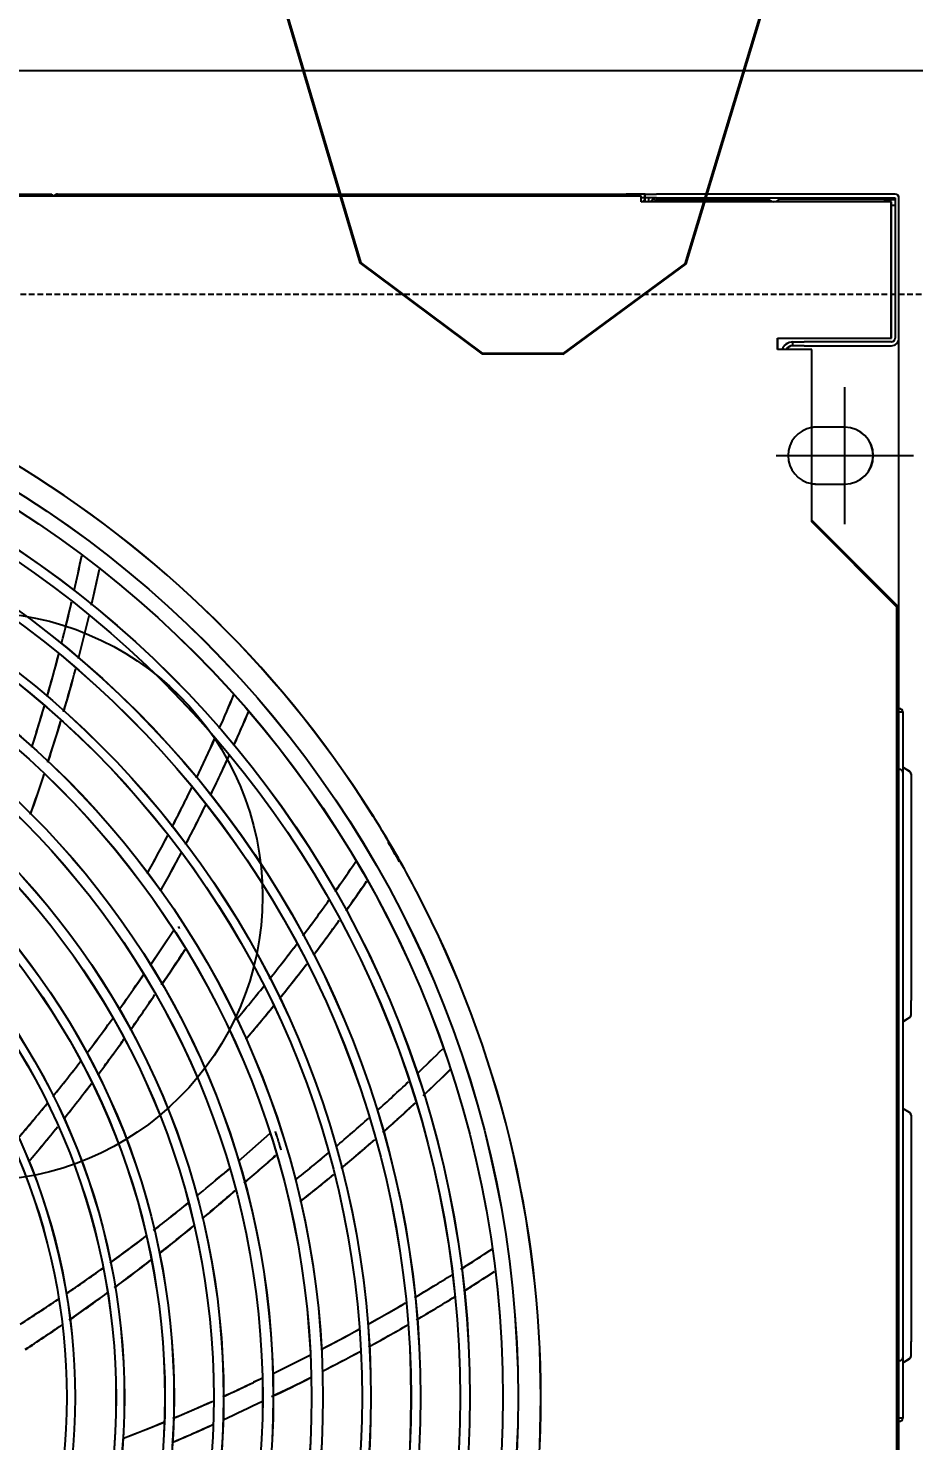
# Model space of a CAD drawing. Header units: millimetres. Extents: x 5204 to 163252, y 3613 to 115772.
# Drawn here: x 39213.8 to 39447.5, y 33743.9 to 34116.6 of the extents above; entities that cross this region are included whole.
import ezdxf

# ---------------------------------------------------------------- set-up
doc = ezdxf.new("R2010")
doc.units = ezdxf.units.MM
doc.header["$LTSCALE"] = 0.2
doc.linetypes.add('HIDDEN', pattern=[0.375, 0.25, -0.125])
doc.layers.add('0-1', color=7, linetype='Continuous')
doc.styles.get("Standard").update_dxf_attribs({"font": 'simplex.shx', "width": 0.8, "height": 700, "bigfont": 'extfont2.shx'})

msp = doc.modelspace()

# ---------------------------------------------------------------- linework, layer by layer
at = {"layer": '0-1', "color": 7, "linetype": 'Continuous'}
for p, q in [((39526.06, 34105.34), (38596.06, 34105.34)), ((39375.56, 34072.34), (38746.56, 34072.34)), ((39375.56, 34072.34), (38746.56, 34072.34)), ((39375.58, 34072.35), (38746.58, 34072.35)), ((38751.56, 34072.84), (39220.06, 34072.84)), ((38751.56, 34072.84), (39220.06, 34072.84)), ((38751.58, 34072.85), (39220.08, 34072.85)), ((39220.06, 34072.84), (39220.06, 34072.34)), ((39220.06, 34072.84), (39220.06, 34072.34)), ((39220.08, 34072.85), (39220.08, 34072.35)), ((39220.64, 34072.34), (39220.85, 34072.55)), ((39220.64, 34072.34), (39220.85, 34072.55)), ((39221.56, 34072.35), (39221.56, 34072.84)), ((39221.56, 34072.84), (39371.56, 34072.84)), ((39221.56, 34072.35), (39221.56, 34072.84)), ((39221.56, 34072.84), (39371.56, 34072.84)), ((39221.58, 34072.35), (39221.58, 34072.85)), ((39221.58, 34072.85), (39371.58, 34072.85)), ((39371.56, 34072.84), (39371.56, 34072.35)), ((39371.56, 34072.34), (39371.56, 34072.84)), ((39376.56, 34072.84), (39371.56, 34072.84)), ((39371.56, 34072.84), (39371.56, 34072.35)), ((39371.56, 34072.34), (39371.56, 34072.84)), ((39376.56, 34072.84), (39371.56, 34072.84)), ((39371.58, 34072.85), (39371.58, 34072.35)), ((39371.58, 34072.35), (39371.58, 34072.85)), ((39376.58, 34072.85), (39371.58, 34072.85)), ((39375.56, 34070.84), (39375.56, 34072.34)), ((39375.56, 34070.84), (39375.56, 34072.34)), ((39376.56, 34071.84), (39375.56, 34071.84)), ((39376.56, 34071.84), (39375.56, 34071.84)), ((39441.56, 34070.84), (39375.56, 34070.84)), ((39441.56, 34070.84), (39375.56, 34070.84)), ((39375.58, 34070.85), (39375.58, 34072.35)), ((39376.58, 34071.85), (39375.58, 34071.85)), ((39441.58, 34070.85), (39375.58, 34070.85)), ((39376.56, 34071.84), (39376.56, 34072.84)), ((39376.56, 34072.84), (39379.56, 34072.84)), ((39376.56, 34071.84), (39376.56, 34072.84)), ((39376.56, 34072.84), (39379.56, 34072.84)), ((39379.56, 34071.84), (39376.56, 34071.84)), ((39376.56, 34070.84), (39376.56, 34071.84)), ((39379.56, 34071.84), (39376.56, 34071.84)), ((39376.56, 34070.84), (39376.56, 34071.84)), ((39376.58, 34071.85), (39376.58, 34072.85)), ((39376.58, 34072.85), (39379.58, 34072.85)), ((39379.58, 34071.85), (39376.58, 34071.85)), ((39376.58, 34070.85), (39376.58, 34071.85)), ((39377.56, 34070.84), (39377.56, 34071.84)), ((39377.56, 34070.84), (39377.56, 34071.84)), ((39377.58, 34070.85), (39377.58, 34071.85)), ((39379.36, 34071.44), (39409.13, 34071.44)), ((39379.36, 34070.86), (39379.36, 34071.44)), ((39379.36, 34071.44), (39409.13, 34071.44)), ((39379.36, 34070.86), (39379.36, 34071.44)), ((39379.38, 34071.45), (39409.08, 34071.45)), ((39379.38, 34070.85), (39379.38, 34071.45)), ((39442.56, 34072.84), (39379.56, 34072.84)), ((39442.56, 34072.84), (39379.56, 34072.84)), ((39379.56, 34071.84), (39442.56, 34071.84)), ((39379.56, 34071.84), (39442.56, 34071.84)), ((39442.58, 34072.85), (39379.58, 34072.85)), ((39379.58, 34071.85), (39442.58, 34071.85)), ((39439.58, 34071.45), (39411.98, 34071.45)), ((39439.56, 34071.44), (39411.99, 34071.44)), ((39439.56, 34071.44), (39411.99, 34071.44)), ((39439.56, 34071.44), (39442.56, 34071.44)), ((39439.56, 34071.44), (39442.56, 34071.44)), ((39439.58, 34071.45), (39442.58, 34071.45)), ((39441.56, 34034.84), (39441.56, 34070.84)), ((39441.56, 34034.84), (39441.56, 34070.84)), ((39442.56, 34069.84), (39441.57, 34069.84)), ((39442.56, 34069.84), (39441.57, 34069.84)), ((39441.58, 34034.85), (39441.58, 34070.85)), ((39442.58, 34069.85), (39441.58, 34069.85)), ((39442.56, 34071.84), (39442.56, 34034.84)), ((39442.56, 34071.84), (39442.56, 34034.84)), ((39442.58, 34071.85), (39442.58, 34034.85)), ((39443.56, 34034.84), (39443.56, 34071.84)), ((39443.56, 34034.84), (39443.56, 34071.84)), ((39443.58, 34034.85), (39443.58, 34071.85)), ((39411.56, 34031.84), (39411.56, 34034.84)), ((39411.56, 34034.84), (39441.56, 34034.84)), ((39411.56, 34031.84), (39411.56, 34034.84)), ((39411.56, 34034.84), (39441.56, 34034.84)), ((39411.58, 34031.85), (39411.58, 34034.85)), ((39411.58, 34034.85), (39441.58, 34034.85)), ((39415.56, 34032.84), (39415.56, 34033.84)), ((39415.56, 34033.84), (39418.56, 34033.84)), ((39415.56, 34032.84), (39415.56, 34033.84)), ((39415.56, 34033.84), (39418.56, 34033.84)), ((39418.56, 34032.84), (39415.56, 34032.84)), ((39418.56, 34032.84), (39415.56, 34032.84)), ((39415.58, 34032.85), (39415.58, 34033.85)), ((39415.58, 34033.85), (39418.58, 34033.85)), ((39418.58, 34032.85), (39415.58, 34032.85)), ((39441.56, 34033.84), (39418.56, 34033.84)), ((39441.56, 34033.84), (39418.56, 34033.84)), ((39418.56, 34032.84), (39441.56, 34032.84)), ((39418.56, 34032.84), (39441.56, 34032.84)), ((39441.58, 34033.85), (39418.58, 34033.85)), ((39418.58, 34032.85), (39441.58, 34032.85)), ((39443.56, 33963.84), (39443.56, 34034.84)), ((39443.56, 33963.84), (39443.56, 34034.84)), ((39443.58, 33963.85), (39443.58, 34034.85)), ((39420.56, 34031.84), (39411.56, 34031.84)), ((39420.56, 34031.84), (39411.56, 34031.84)), ((39420.58, 34031.85), (39411.58, 34031.85)), ((39420.56, 33986.34), (39420.56, 34031.84)), ((39420.56, 33986.34), (39420.56, 34031.84)), ((39420.58, 33986.35), (39420.58, 34031.85)), ((39429.28, 34011.35), (39421.78, 34011.35)), ((39429.31, 34011.34), (39421.81, 34011.34)), ((39429.31, 34011.34), (39421.81, 34011.34)), ((39421.78, 33996.35), (39429.28, 33996.35)), ((39421.81, 33996.34), (39429.31, 33996.34)), ((39421.81, 33996.34), (39429.31, 33996.34)), ((39420.56, 33986.84), (39421.62, 33985.78)), ((39420.56, 33986.84), (39421.62, 33985.78)), ((39443.06, 33963.84), (39420.56, 33986.34)), ((39443.06, 33963.84), (39420.56, 33986.34)), ((39420.58, 33986.85), (39421.58, 33985.75)), ((39443.08, 33963.85), (39420.58, 33986.35)), ((39421.62, 33985.78), (39421.37, 33985.53)), ((39421.62, 33985.78), (39421.37, 33985.53)), ((39421.58, 33985.75), (39421.38, 33985.55)), ((39443.58, 33963.85), (39421.58, 33985.75)), ((39443.56, 33963.84), (39421.62, 33985.78)), ((39443.56, 33963.84), (39421.62, 33985.78)), ((39443.06, 33546.84), (39443.06, 33963.84)), ((39443.06, 33546.84), (39443.06, 33963.84)), ((39443.08, 33546.85), (39443.08, 33963.85)), ((39443.56, 33546.84), (39443.56, 33963.84)), ((39443.56, 33546.84), (39443.56, 33963.84)), ((39443.58, 33546.85), (39443.58, 33963.85)), ((39443.76, 33936.24), (39444.56, 33936.24)), ((39443.76, 33936.24), (39444.56, 33936.24)), ((39443.78, 33936.25), (39444.58, 33936.25)), ((39444.56, 33936.24), (39444.56, 33923.24)), ((39444.56, 33936.24), (39444.56, 33923.24)), ((39444.58, 33936.25), (39444.58, 33923.25)), ((39444.56, 33923.24), (39444.56, 33920.24)), ((39444.56, 33923.24), (39444.56, 33920.24)), ((39446.37, 33920.51), (39444.56, 33921.6)), ((39446.37, 33920.51), (39444.56, 33921.6)), ((39444.58, 33923.25), (39444.58, 33920.25)), ((39446.38, 33920.55), (39444.58, 33921.55)), ((39444.56, 33920.24), (39444.56, 33905.24)), ((39444.56, 33920.24), (39444.56, 33905.24)), ((39444.58, 33920.25), (39444.58, 33905.25)), ((39446.76, 33919.82), (39446.76, 33916.04)), ((39446.76, 33919.82), (39446.76, 33916.04)), ((39446.78, 33919.85), (39446.78, 33916.05)), ((39446.76, 33916.04), (39446.76, 33860.04)), ((39446.76, 33916.04), (39446.76, 33860.04)), ((39446.78, 33916.05), (39446.78, 33860.05)), ((39444.56, 33905.24), (39444.56, 33780.84)), ((39444.56, 33905.24), (39444.56, 33780.84)), ((39444.58, 33905.25), (39444.58, 33780.85)), ((39253.66, 33879.23), (39253.47, 33879.51)), ((39253.68, 33879.25), (39253.48, 33879.55)), ((39253.68, 33879.25), (39253.48, 33879.55)), ((39245.98, 33869.35), (39252.18, 33878.55)), ((39245.98, 33869.35), (39252.18, 33878.55)), ((39246.02, 33869.33), (39252.15, 33878.54)), ((39244.36, 33867.05), (39242.87, 33864.89)), ((39244.38, 33867.05), (39242.88, 33864.85)), ((39244.38, 33867.05), (39242.88, 33864.85)), ((39446.76, 33856.27), (39446.76, 33860.04)), ((39446.76, 33856.27), (39446.76, 33860.04)), ((39446.78, 33856.25), (39446.78, 33860.05)), ((39444.56, 33854.49), (39446.37, 33855.58)), ((39444.56, 33854.49), (39446.37, 33855.58)), ((39444.58, 33854.45), (39446.38, 33855.55)), ((39446.37, 33830.51), (39444.56, 33831.6)), ((39446.37, 33830.51), (39444.56, 33831.6)), ((39446.38, 33830.55), (39444.58, 33831.55)), ((39446.76, 33829.82), (39446.76, 33826.04)), ((39446.76, 33829.82), (39446.76, 33826.04)), ((39446.78, 33829.85), (39446.78, 33826.05)), ((39269.28, 33817.65), (39277.58, 33824.95)), ((39269.28, 33817.65), (39277.58, 33824.95)), ((39269.32, 33817.66), (39277.57, 33824.93)), ((39279.16, 33825.16), (39279.05, 33825.48)), ((39279.18, 33825.15), (39279.08, 33825.45)), ((39279.18, 33825.15), (39279.08, 33825.45)), ((39446.76, 33826.04), (39446.76, 33770.04)), ((39446.76, 33826.04), (39446.76, 33770.04)), ((39446.78, 33826.05), (39446.78, 33770.05)), ((39266.98, 33815.75), (39264.98, 33814.05)), ((39266.98, 33815.75), (39264.98, 33814.05)), ((39267.03, 33815.8), (39265.03, 33814.1)), ((39444.56, 33780.84), (39444.56, 33765.84)), ((39444.56, 33780.84), (39444.56, 33765.84)), ((39444.58, 33780.85), (39444.58, 33765.85)), ((39446.76, 33766.27), (39446.76, 33770.04)), ((39446.76, 33766.27), (39446.76, 33770.04)), ((39446.78, 33766.25), (39446.78, 33770.05)), ((39278.26, 33761.59), (39288.28, 33766.56)), ((39278.28, 33761.55), (39288.28, 33766.55)), ((39278.28, 33761.55), (39288.28, 33766.55)), ((39444.56, 33765.84), (39444.56, 33762.84)), ((39444.56, 33765.84), (39444.56, 33762.84)), ((39444.56, 33764.49), (39446.37, 33765.58)), ((39444.56, 33764.49), (39446.37, 33765.58)), ((39444.58, 33765.85), (39444.58, 33762.85)), ((39444.58, 33764.45), (39446.38, 33765.55)), ((39275.68, 33760.45), (39273.28, 33759.35)), ((39275.68, 33760.45), (39273.28, 33759.35)), ((39275.66, 33760.43), (39273.28, 33759.31)), ((39444.56, 33762.84), (39444.56, 33749.84)), ((39444.56, 33762.84), (39444.56, 33749.84)), ((39444.58, 33762.85), (39444.58, 33749.85)), ((39444.56, 33749.84), (39443.76, 33749.84)), ((39444.56, 33749.84), (39443.76, 33749.84)), ((39444.58, 33749.85), (39443.78, 33749.85))]:
    msp.add_line(p, q, dxfattribs=at)
at = {"layer": '0-1', "color": 8, "linetype": 'HIDDEN', "ltscale": 30}
msp.add_line((57728.51, 34046.39), (38816.91, 34046.39), dxfattribs=at)
at = {"layer": '0-1', "color": 7}
for p, q in [((39429.31, 33985.75), (39429.31, 34021.94)), ((39411.21, 34003.84), (39447.4, 34003.84))]:
    msp.add_line(p, q, dxfattribs=at)
at = {"layer": '0-1', "color": 7, "linetype": 'Continuous'}
for centre, radius in [((39061.06, 33755.34), 282), ((39061.08, 33755.35), 282), ((39061.08, 33755.35), 282), ((39061.06, 33755.34), 278), ((39061.08, 33755.35), 278), ((39061.08, 33755.35), 278), ((39061.06, 33755.34), 269.3), ((39061.08, 33755.35), 269.3), ((39061.08, 33755.35), 269.3), ((39061.06, 33755.34), 266.7), ((39061.08, 33755.35), 266.7), ((39061.08, 33755.35), 266.7), ((39061.06, 33755.34), 256.25), ((39061.08, 33755.35), 256.25), ((39061.08, 33755.35), 256.25), ((39061.06, 33755.34), 253.75), ((39061.08, 33755.35), 253.75), ((39061.08, 33755.35), 253.75), ((39061.06, 33755.34), 243.15), ((39061.08, 33755.35), 243.15), ((39061.08, 33755.35), 243.15), ((39061.06, 33755.34), 240.85), ((39061.08, 33755.35), 240.85), ((39061.08, 33755.35), 240.85), ((39061.06, 33755.34), 230.5), ((39061.08, 33755.35), 230.5), ((39061.08, 33755.35), 230.5), ((39061.06, 33755.34), 227.5), ((39061.08, 33755.35), 227.5), ((39061.08, 33755.35), 227.5), ((39061.06, 33755.34), 217.4), ((39061.08, 33755.35), 217.4), ((39061.08, 33755.35), 217.4), ((39061.06, 33755.34), 214.6), ((39061.08, 33755.35), 214.6), ((39061.08, 33755.35), 214.6), ((39200.65, 33887.49), 75), ((39061.06, 33755.34), 204.3), ((39061.08, 33755.35), 204.3), ((39061.08, 33755.35), 204.3), ((39061.06, 33755.34), 201.7), ((39061.08, 33755.35), 201.7), ((39061.08, 33755.35), 201.7), ((39061.06, 33755.34), 191.2), ((39061.08, 33755.35), 191.2), ((39061.08, 33755.35), 191.2), ((39061.06, 33755.34), 188.8), ((39061.08, 33755.35), 188.8), ((39061.08, 33755.35), 188.8), ((39061.06, 33755.34), 178.1), ((39061.08, 33755.35), 178.1), ((39061.08, 33755.35), 178.1), ((39061.06, 33755.34), 175.9), ((39061.08, 33755.35), 175.9), ((39061.08, 33755.35), 175.9), ((39061.06, 33755.34), 165.1), ((39061.08, 33755.35), 165.1), ((39061.08, 33755.35), 165.1), ((39061.06, 33755.34), 162.9), ((39061.08, 33755.35), 162.9), ((39061.08, 33755.35), 162.9)]:
    msp.add_circle(centre, radius, dxfattribs=at)
for centre, radius, start, end in [((39221.56, 34071.84), 1, 90, 135), ((39221.56, 34071.84), 1, 90, 135), ((39221.58, 34071.85), 1, 90, 135), ((39282.56, 34071.84), 1, 90, 90.1144), ((39282.56, 34071.84), 1, 90, 90.1144), ((39282.58, 34071.85), 1, 90, 90.1144), ((39375.56, 34071.84), 1, 270, 0), ((39375.56, 34071.84), 1, 270, 0), ((39375.58, 34071.85), 1, 270, 0), ((39379.16, 34069.84), 1.6, 90, 140.7576), ((39379.16, 34069.84), 1.6, 90, 140.7576), ((39379.18, 34069.85), 1.6, 90, 140.758), ((39382.16, 34069.84), 3, 138.1897, 147.769), ((39382.16, 34069.84), 3, 138.1897, 147.769), ((39382.18, 34069.85), 3, 138.19, 147.769), ((39410.56, 34072.84), 2, 210, 330), ((39410.56, 34072.84), 2, 210, 330), ((39410.58, 34072.85), 2, 210, 330), ((39442.56, 34071.84), 1, 0, 90), ((39442.56, 34071.84), 1, 0, 90), ((39442.58, 34071.85), 1, 0, 90), ((39061.06, 33755.34), 288, 32.388, 87.612), ((39061.08, 33755.35), 288, 32.388, 87.612), ((39061.08, 33755.35), 288, 32.388, 87.612), ((39415.56, 34030.84), 3, 90, 160.5288), ((39415.56, 34030.84), 3, 90, 160.5288), ((39415.58, 34030.85), 3, 90, 160.529), ((39415.56, 34030.84), 2, 90, 150), ((39415.56, 34030.84), 2, 90, 150), ((39415.58, 34030.85), 2, 90, 150), ((39441.56, 34034.84), 2, 270, 0), ((39441.56, 34034.84), 1, 270, 0), ((39441.56, 34034.84), 2, 270, 0), ((39441.56, 34034.84), 1, 270, 0), ((39441.58, 34034.85), 2, 270, 0), ((39441.58, 34034.85), 1, 270, 0), ((39421.78, 34003.85), 7.5, 90, 99.5941), ((39421.81, 34003.84), 7.5, 90, 99.5941), ((39421.81, 34003.84), 7.5, 90, 99.5941), ((39429.28, 34003.85), 7.5, 270, 90), ((39429.31, 34003.84), 7.5, 270, 90), ((39429.31, 34003.84), 7.5, 270, 90), ((39421.78, 34003.85), 7.5, 260.406, 270), ((39421.81, 34003.84), 7.5, 260.4059, 270), ((39421.81, 34003.84), 7.5, 260.4059, 270), ((38738.15, 34077.92), 499.97, 347.3294, 348.4048), ((38738.18, 34077.95), 499.97, 347.329, 348.405), ((38738.18, 34077.95), 499.97, 347.329, 348.405), ((38756.86, 34073.39), 486.03, 347.0467, 348.1866), ((38756.88, 34073.35), 486.03, 347.047, 348.187), ((38756.88, 34073.35), 486.03, 347.047, 348.187), ((38738.15, 34077.92), 499.97, 345.6809, 346.9751), ((38738.18, 34077.95), 499.97, 345.681, 346.975), ((38738.18, 34077.95), 499.97, 345.681, 346.975), ((38756.86, 34073.39), 486.03, 345.3328, 346.699), ((38756.88, 34073.35), 486.03, 345.333, 346.699), ((38756.88, 34073.35), 486.03, 345.333, 346.699), ((38738.15, 34077.92), 499.97, 344.0217, 345.3433), ((38738.18, 34077.95), 499.97, 344.022, 345.343), ((38738.18, 34077.95), 499.97, 344.022, 345.343), ((38756.86, 34073.39), 486.03, 343.6173, 345.0014), ((38756.88, 34073.35), 486.03, 343.617, 345.001), ((38756.88, 34073.35), 486.03, 343.617, 345.001), ((38807.28, 34134.75), 499.97, 336.058, 337.173), ((38807.28, 34134.75), 499.97, 336.058, 337.173), ((38807.29, 34134.72), 499.97, 336.0575, 337.1733), ((38738.15, 34077.92), 499.97, 342.4137, 343.7196), ((38738.18, 34077.95), 499.97, 342.414, 343.72), ((38738.18, 34077.95), 499.97, 342.414, 343.72), ((38824.75, 34126.63), 486.03, 335.7893, 336.9427), ((38824.78, 34126.65), 486.03, 335.789, 336.943), ((38824.78, 34126.65), 486.03, 335.789, 336.943), ((39443.76, 33936.24), 0.8, 0, 90), ((39443.76, 33936.24), 0.8, 0, 90), ((39443.78, 33936.25), 0.8, 0, 90), ((38756.86, 34073.39), 486.03, 341.9653, 343.3147), ((38756.88, 34073.35), 486.03, 341.965, 343.315), ((38756.88, 34073.35), 486.03, 341.965, 343.315), ((38807.28, 34134.75), 499.97, 334.408, 335.733), ((38807.28, 34134.75), 499.97, 334.408, 335.733), ((38807.29, 34134.72), 499.97, 334.4084, 335.7326), ((38824.75, 34126.63), 486.03, 334.0806, 335.4717), ((38824.78, 34126.65), 486.03, 334.081, 335.472), ((38824.78, 34126.65), 486.03, 334.081, 335.472), ((39443.76, 33920.24), 0.8, 0, 90), ((39443.76, 33920.24), 0.8, 0, 90), ((39443.78, 33920.25), 0.8, 0, 90), ((39445.96, 33919.82), 0.8, 0, 59), ((39445.96, 33919.82), 0.8, 0, 59), ((39445.98, 33919.85), 0.8, 0, 59), ((38986.88, 33993.25), 242.51, 339.718, 342.357), ((38986.88, 33993.25), 242.51, 339.718, 342.357), ((38986.92, 33993.23), 242.51, 339.7178, 342.357), ((38807.28, 34134.75), 499.97, 332.756, 334.093), ((38807.28, 34134.75), 499.97, 332.756, 334.093), ((38807.29, 34134.72), 499.97, 332.756, 334.0927), ((38824.75, 34126.63), 486.03, 332.3683, 333.7706), ((38824.78, 34126.65), 486.03, 332.368, 333.771), ((38824.78, 34126.65), 486.03, 332.368, 333.771), ((39061.06, 33755.34), 288, 30.5968, 32.388), ((39061.08, 33755.35), 288, 30.5968, 32.388), ((39061.08, 33755.35), 288, 30.5968, 32.388), ((38807.28, 34134.75), 499.97, 331.159, 332.465), ((38807.28, 34134.75), 499.97, 331.159, 332.465), ((38807.29, 34134.72), 499.97, 331.1591, 332.4653), ((39061.06, 33755.34), 287.8, 29.4027, 30.5973), ((39061.08, 33755.35), 287.8, 29.4027, 30.5973), ((39061.08, 33755.35), 287.8, 29.4027, 30.5973), ((39061.06, 33755.34), 288, 30.3979, 30.5968), ((39061.08, 33755.35), 288, 30.3979, 30.5968), ((39061.08, 33755.35), 288, 30.3979, 30.5968), ((38824.75, 34126.63), 486.03, 330.7235, 332.0767), ((38824.78, 34126.65), 486.03, 330.724, 332.077), ((38824.78, 34126.65), 486.03, 330.724, 332.077), ((39061.06, 33755.34), 288, 29.6021, 30.3979), ((39061.08, 33755.35), 288, 29.6021, 30.3979), ((39061.08, 33755.35), 288, 29.6021, 30.3979), ((38886.18, 34176.95), 499.97, 324.81, 325.909), ((38886.18, 34176.95), 499.97, 324.81, 325.909), ((38886.18, 34176.94), 499.97, 324.8097, 325.9089), ((39061.06, 33755.34), 288, 29.4032, 29.6021), ((39061.08, 33755.35), 288, 29.4032, 29.6021), ((39061.08, 33755.35), 288, 29.4032, 29.6021), ((39061.06, 33755.34), 288, 27.612, 29.4032), ((39061.08, 33755.35), 288, 27.612, 29.4032), ((39061.08, 33755.35), 288, 27.612, 29.4032), ((38901.68, 34165.55), 486.03, 324.565, 325.68), ((38901.68, 34165.55), 486.03, 324.565, 325.68), ((38901.72, 34165.59), 486.03, 324.5652, 325.6796), ((39061.06, 33755.34), 288, 332.388, 27.612), ((39061.08, 33755.35), 288, 332.388, 27.612), ((39061.08, 33755.35), 288, 332.388, 27.612), ((38886.18, 34176.95), 499.97, 323.159, 324.49), ((38886.18, 34176.95), 499.97, 323.159, 324.49), ((38886.18, 34176.94), 499.97, 323.1595, 324.4902), ((38901.68, 34165.55), 486.03, 322.852, 324.196), ((38901.68, 34165.55), 486.03, 322.852, 324.196), ((38901.72, 34165.59), 486.03, 322.852, 324.1965), ((39061.06, 33755.34), 229, 32.715, 32.7502), ((39061.08, 33755.35), 229, 32.715, 32.7502), ((39061.08, 33755.35), 229, 32.715, 32.7502), ((39050.98, 34004.35), 242.51, 324.714, 327.356), ((39050.98, 34004.35), 242.51, 324.714, 327.356), ((39051.01, 34004.31), 242.51, 324.7141, 327.356), ((38886.18, 34176.94), 499.97, 321.5056, 322.8632), ((38886.18, 34176.95), 499.97, 321.506, 322.863), ((38886.18, 34176.95), 499.97, 321.506, 322.863), ((38901.68, 34165.55), 486.03, 321.135, 322.509), ((38901.68, 34165.55), 486.03, 321.135, 322.509), ((38901.72, 34165.59), 486.03, 321.1346, 322.5093), ((38844.48, 34139.35), 483.76, 324.394, 325.435), ((38844.48, 34139.35), 483.76, 324.394, 325.435), ((38844.5, 34139.34), 483.76, 324.394, 325.4354), ((38840.98, 34133.75), 488.95, 324.847, 326.187), ((38840.98, 34133.75), 488.95, 324.847, 326.187), ((38840.99, 34133.74), 488.95, 324.8465, 326.1869), ((38886.18, 34176.94), 499.97, 319.9132, 321.2248), ((38886.18, 34176.95), 499.97, 319.913, 321.225), ((38886.18, 34176.95), 499.97, 319.913, 321.225), ((38901.68, 34165.55), 486.03, 319.491, 320.836), ((38901.68, 34165.55), 486.03, 319.491, 320.836), ((38901.72, 34165.59), 486.03, 319.4907, 320.8364), ((38844.48, 34139.35), 483.76, 322.695, 324.051), ((38844.48, 34139.35), 483.76, 322.695, 324.051), ((38844.5, 34139.34), 483.76, 322.6948, 324.0507), ((39445.96, 33856.27), 0.8, 301, 0), ((39445.96, 33856.27), 0.8, 301, 0), ((39445.98, 33856.25), 0.8, 301, 0), ((38840.98, 34133.75), 488.95, 323.132, 324.505), ((38840.98, 34133.75), 488.95, 323.132, 324.505), ((38840.99, 34133.74), 488.95, 323.1318, 324.5046), ((38971.78, 34202.95), 499.97, 313.575, 314.661), ((38971.78, 34202.95), 499.97, 313.575, 314.661), ((38971.79, 34202.95), 499.97, 313.5749, 314.6606), ((38844.48, 34139.35), 483.76, 320.975, 322.373), ((38844.48, 34139.35), 483.76, 320.975, 322.373), ((38844.5, 34139.34), 483.76, 320.9753, 322.3732), ((38971.78, 34202.95), 499.97, 311.933, 313.224), ((38971.78, 34202.95), 499.97, 311.933, 313.224), ((38971.79, 34202.95), 499.97, 311.9331, 313.2241), ((38984.78, 34188.75), 486.03, 313.291, 314.457), ((38984.78, 34188.75), 486.03, 313.291, 314.457), ((38984.82, 34188.79), 486.03, 313.2906, 314.4569), ((38840.98, 34133.75), 488.95, 321.414, 322.81), ((38840.98, 34133.75), 488.95, 321.414, 322.81), ((38840.99, 34133.74), 488.95, 321.4143, 322.8095), ((38844.48, 34139.35), 483.76, 319.272, 320.691), ((38844.48, 34139.35), 483.76, 319.272, 320.691), ((38844.5, 34139.34), 483.76, 319.2724, 320.6914), ((38984.78, 34188.75), 486.03, 311.586, 312.953), ((38984.78, 34188.75), 486.03, 311.586, 312.953), ((38984.82, 34188.79), 486.03, 311.5856, 312.9535), ((38971.79, 34202.95), 499.97, 310.27, 311.5977), ((38971.78, 34202.95), 499.97, 310.27, 311.598), ((38971.78, 34202.95), 499.97, 310.27, 311.598), ((39445.96, 33829.82), 0.8, 0, 59), ((39445.96, 33829.82), 0.8, 0, 59), ((39445.98, 33829.85), 0.8, 0, 59), ((38840.98, 34133.75), 488.95, 319.702, 321.107), ((38840.98, 34133.75), 488.95, 319.702, 321.107), ((38840.99, 34133.74), 488.95, 319.7016, 321.1066), ((39061.06, 33755.34), 229, 17.3522, 17.7502), ((39061.08, 33755.35), 229, 17.3522, 17.7502), ((39061.08, 33755.35), 229, 17.3522, 17.7502), ((39061.06, 33755.34), 229, 16.5606, 17.3522), ((39061.08, 33755.35), 229, 16.5606, 17.3522), ((39061.08, 33755.35), 229, 16.5606, 17.3522), ((38971.78, 34202.95), 499.97, 308.676, 309.99), ((38971.78, 34202.95), 499.97, 308.676, 309.99), ((38971.79, 34202.95), 499.97, 308.6761, 309.9905), ((38984.78, 34188.75), 486.03, 309.881, 311.25), ((38984.78, 34188.75), 486.03, 309.881, 311.25), ((38984.82, 34188.79), 486.03, 309.8806, 311.2499), ((39115.78, 33998.45), 242.51, 309.722, 312.359), ((39115.78, 33998.45), 242.51, 309.722, 312.359), ((39115.79, 33998.43), 242.51, 309.7224, 312.3591), ((38951.26, 34182.31), 483.76, 309.3865, 310.4354), ((38951.28, 34182.35), 483.76, 309.387, 310.435), ((38951.28, 34182.35), 483.76, 309.387, 310.435), ((38984.78, 34188.75), 486.03, 308.228, 309.568), ((38984.78, 34188.75), 486.03, 308.228, 309.568), ((38984.82, 34188.79), 486.03, 308.2281, 309.568), ((38946.38, 34177.85), 488.95, 309.86, 311.193), ((38946.38, 34177.85), 488.95, 309.86, 311.193), ((38946.43, 34177.81), 488.95, 309.8601, 311.1926), ((38951.26, 34182.31), 483.76, 307.6725, 309.0521), ((38951.28, 34182.35), 483.76, 307.673, 309.052), ((38951.28, 34182.35), 483.76, 307.673, 309.052), ((38951.26, 34182.31), 483.76, 305.9696, 307.3696), ((38951.28, 34182.35), 483.76, 305.97, 307.37), ((38951.28, 34182.35), 483.76, 305.97, 307.37), ((38946.38, 34177.85), 488.95, 308.151, 309.516), ((38946.38, 34177.85), 488.95, 308.151, 309.516), ((38946.43, 34177.81), 488.95, 308.1508, 309.5157), ((39060.78, 34211.75), 499.97, 302.305, 303.42), ((39060.78, 34211.75), 499.97, 302.305, 303.42), ((39060.83, 34211.77), 499.97, 302.3047, 303.4204), ((38946.38, 34177.85), 488.95, 306.404, 307.825), ((38946.38, 34177.85), 488.95, 306.404, 307.825), ((38946.43, 34177.81), 488.95, 306.4036, 307.825), ((38951.26, 34182.31), 483.76, 304.2999, 305.6875), ((38951.28, 34182.35), 483.76, 304.3, 305.688), ((38951.28, 34182.35), 483.76, 304.3, 305.688), ((39060.78, 34211.75), 499.97, 300.661, 301.989), ((39060.78, 34211.75), 499.97, 300.661, 301.989), ((39060.83, 34211.77), 499.97, 300.6606, 301.9888), ((39070.85, 34195.34), 486.03, 302.044, 303.1802), ((39070.88, 34195.35), 486.03, 302.044, 303.18), ((39070.88, 34195.35), 486.03, 302.044, 303.18), ((38946.38, 34177.85), 488.95, 304.678, 306.123), ((38946.38, 34177.85), 488.95, 304.678, 306.123), ((38946.43, 34177.81), 488.95, 304.6784, 306.1234), ((38951.26, 34182.31), 483.76, 302.5744, 303.9913), ((38951.28, 34182.35), 483.76, 302.574, 303.991), ((38951.28, 34182.35), 483.76, 302.574, 303.991), ((39060.78, 34211.75), 499.97, 299.02, 300.341), ((39060.78, 34211.75), 499.97, 299.02, 300.341), ((39060.83, 34211.77), 499.97, 299.0199, 300.3407), ((39070.85, 34195.34), 486.03, 300.3292, 301.7128), ((39070.88, 34195.35), 486.03, 300.329, 301.713), ((39070.88, 34195.35), 486.03, 300.329, 301.713), ((38946.38, 34177.85), 488.95, 303.051, 304.405), ((38946.38, 34177.85), 488.95, 303.051, 304.405), ((38946.43, 34177.81), 488.95, 303.0507, 304.4049), ((39060.78, 34211.75), 499.97, 297.43, 298.721), ((39060.78, 34211.75), 499.97, 297.43, 298.721), ((39060.83, 34211.77), 499.97, 297.4296, 298.7207), ((39070.85, 34195.34), 486.03, 298.6168, 300.0127), ((39070.88, 34195.35), 486.03, 298.617, 300.013), ((39070.88, 34195.35), 486.03, 298.617, 300.013), ((39070.85, 34195.34), 486.03, 296.9668, 298.3143), ((39070.88, 34195.35), 486.03, 296.967, 298.314), ((39070.88, 34195.35), 486.03, 296.967, 298.314), ((39443.76, 33765.84), 0.8, 270, 0), ((39443.76, 33765.84), 0.8, 270, 0), ((39443.78, 33765.85), 0.8, 270, 0), ((39445.96, 33766.27), 0.8, 301, 0), ((39445.96, 33766.27), 0.8, 301, 0), ((39445.98, 33766.25), 0.8, 301, 0), ((39176.84, 33975.98), 242.51, 294.6467, 297.3663), ((39176.88, 33975.95), 242.51, 294.647, 297.366), ((39176.88, 33975.95), 242.51, 294.647, 297.366), ((39065.48, 34196.15), 483.76, 294.374, 295.435), ((39065.48, 34196.15), 483.76, 294.374, 295.435), ((39065.51, 34196.18), 483.76, 294.374, 295.4354), ((39065.48, 34196.15), 483.76, 292.677, 294.037), ((39065.48, 34196.15), 483.76, 292.677, 294.037), ((39065.51, 34196.18), 483.76, 292.6765, 294.0367), ((39059.67, 34193.08), 488.95, 294.8649, 296.2059), ((39059.68, 34193.05), 488.95, 294.865, 296.206), ((39059.68, 34193.05), 488.95, 294.865, 296.206), ((39443.76, 33749.84), 0.8, 270, 0), ((39443.76, 33749.84), 0.8, 270, 0), ((39443.78, 33749.85), 0.8, 270, 0), ((39065.48, 34196.15), 483.76, 290.987, 292.359), ((39065.48, 34196.15), 483.76, 290.987, 292.359), ((39065.51, 34196.18), 483.76, 290.9871, 292.3589), ((39059.67, 34193.08), 488.95, 293.128, 294.5268), ((39059.68, 34193.05), 488.95, 293.128, 294.527), ((39059.68, 34193.05), 488.95, 293.128, 294.527)]:
    msp.add_arc(centre, radius, start, end, dxfattribs=at)
at = {"layer": '0-1', "color": 7}
msp.add_arc((39421.81, 34003.84), 7.5, 99.5941, 260.4059, dxfattribs=at)

# ---------------------------------------------------------------- texts
at = {"layer": '0-1', "color": 7, "width": 0.5}
msp.add_text('+380', height=500, rotation=359.84, dxfattribs=at).set_placement((38530.01, 34033.04))

doc.saveas('drawing.dxf')
